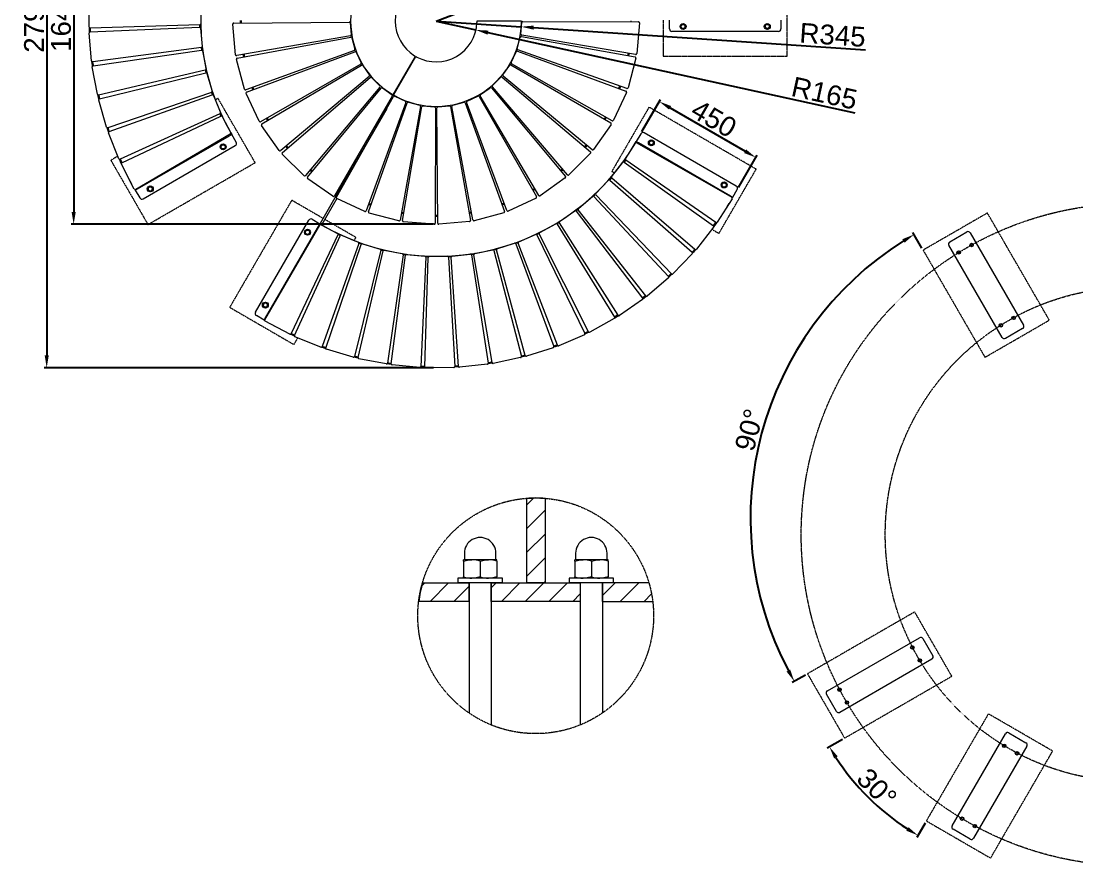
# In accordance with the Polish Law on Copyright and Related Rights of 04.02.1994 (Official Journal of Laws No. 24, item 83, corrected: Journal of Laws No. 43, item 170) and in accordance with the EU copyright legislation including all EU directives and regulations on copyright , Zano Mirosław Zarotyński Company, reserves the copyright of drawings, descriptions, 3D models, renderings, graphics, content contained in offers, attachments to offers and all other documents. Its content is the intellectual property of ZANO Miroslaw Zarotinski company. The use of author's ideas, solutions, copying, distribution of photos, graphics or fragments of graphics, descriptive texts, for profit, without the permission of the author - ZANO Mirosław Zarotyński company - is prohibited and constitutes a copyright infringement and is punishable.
# Model space of a CAD drawing. Header units: millimetres. Extents: x -505 to 8929, y 370 to 7171.
# Drawn here: x -505 to 3760, y 370 to 3784 of the extents above; entities that cross this region are included whole.
import ezdxf

# ---------------------------------------------------------------- set-up
doc = ezdxf.new("R2010")
doc.units = ezdxf.units.MM
doc.linetypes.add('HIDDEN', pattern=[1.905, 1.27, -0.635])
for name, color, linetype, lineweight in [('ZANO_O', 10, 'Continuous', 0), ('ZANO_R', 7, 'Continuous', 0), ('ZANO_R_przerywana', 7, 'HIDDEN', 0), ('ZANO_W', 1, 'Continuous', 0)]:
    doc.layers.add(name, color=color, linetype=linetype, lineweight=lineweight)
doc.styles.get("Standard").update_dxf_attribs({"font": 'ARIALUNI.TTF'})
doc.dimstyles.new('pl i ang', dxfattribs={"dimtxt": 50, "dimasz": 50, "dimexe": 1.25, "dimexo": 0.625, "dimgap": 10, "dimtad": 1, "dimtoh": 1, "dimtxsty": 'Standard', "dimcen": 2.5, "dimclrd": 1, "dimclre": 1, "dimclrt": 1, "dimadec": 0, "dimazin": 0, "dimtfac": 1, "dimtmove": 0, "dimatfit": 3, "dimfxl": 1, "dimarcsym": 1})

# ---------------------------------------------------------------- blocks, each defined once
blk = doc.blocks.new('*D427')
at = {"layer": 'ZANO_W', "color": 1, "lineweight": -2}
for p, q in [((2869.3, 4440.4), (2524.1, 4306.8)), ((1171.2, 3783.2), (2477.5, 4288.8))]:
    blk.add_line(p, q, dxfattribs=at)
at = {"layer": 'ZANO_W', "color": 1}
blk.add_solid([(2521.1, 4314.6), (2527.1, 4299), (2477.5, 4288.8)], dxfattribs=at)
at = {"layer": 'ZANO_W', "color": 1, "insert": (2701.6, 4430.1), "char_height": 80, "attachment_point": 5, "rotation": 21.1572}
blk.add_mtext('R1401', dxfattribs=at)
blk = doc.blocks.new('*D430')
at = {"layer": 'ZANO_W', "color": 1, "lineweight": -2}
for p, q in [((1171.4, 3784), (1515.8, 3760.8)), ((1565.7, 3757.5), (2906.5, 3667.5))]:
    blk.add_line(p, q, dxfattribs=at)
at = {"layer": 'ZANO_W', "color": 1}
blk.add_solid([(1566.3, 3765.8), (1565.2, 3749.2), (1515.8, 3760.8)], dxfattribs=at)
at = {"layer": 'ZANO_W', "color": 1, "insert": (2773.3, 3727.5), "char_height": 80, "attachment_point": 5, "rotation": 356.1618}
blk.add_mtext('R345', dxfattribs=at)
blk = doc.blocks.new('*D431')
at = {"layer": 'ZANO_W', "color": 1, "lineweight": -2}
for p, q in [((1171.2, 3783.2), (1332.3, 3748)), ((1381.1, 3737.3), (2863, 3413.2))]:
    blk.add_line(p, q, dxfattribs=at)
at = {"layer": 'ZANO_W', "color": 1}
blk.add_solid([(1382.9, 3745.4), (1379.3, 3729.1), (1332.3, 3748)], dxfattribs=at)
at = {"layer": 'ZANO_W', "color": 1, "insert": (2740.2, 3492.2), "char_height": 80, "attachment_point": 5, "rotation": 347.6647}
blk.add_mtext('R165', dxfattribs=at)
blk = doc.blocks.new('*D432')
at = {"layer": 'ZANO_W', "color": 1, "lineweight": -2}
for p, q in [((1161.2, 4604.8), (-302.4, 4604.8)), ((-292.4, 4554.8), (-292.4, 3012.7)), ((1161.2, 2962.7), (-302.4, 2962.7))]:
    blk.add_line(p, q, dxfattribs=at)
at = {"layer": 'ZANO_W', "color": 1}
for points in [[(-284.1, 4554.8), (-300.7, 4554.8), (-292.4, 4604.8)], [(-300.7, 3012.7), (-284.1, 3012.7), (-292.4, 2962.7)]]:
    blk.add_solid(points, dxfattribs=at)
at = {"layer": 'ZANO_W', "color": 1, "insert": (-343.3, 3783.7), "char_height": 80, "attachment_point": 5, "rotation": 90}
blk.add_mtext('1642', dxfattribs=at)
blk = doc.blocks.new('*D433')
at = {"layer": 'ZANO_W', "color": 1, "lineweight": -2}
for p, q in [((1161.2, 5177.4), (-411.4, 5177.4)), ((-401.4, 5127.4), (-401.4, 2433.3)), ((1161.2, 2383.3), (-411.4, 2383.3))]:
    blk.add_line(p, q, dxfattribs=at)
at = {"layer": 'ZANO_W', "color": 1}
for points in [[(-393, 5127.4), (-409.7, 5127.4), (-401.4, 5177.4)], [(-409.7, 2433.3), (-393, 2433.3), (-401.4, 2383.3)]]:
    blk.add_solid(points, dxfattribs=at)
at = {"layer": 'ZANO_W', "color": 1, "insert": (-452.2, 3780.3), "char_height": 80, "attachment_point": 5, "rotation": 90}
blk.add_mtext('2794', dxfattribs=at)
blk = doc.blocks.new('*D436')
at = {"layer": 'ZANO_O', "color": 1, "lineweight": -2}
for p, q in [((3133.8, 2866.9), (3097.4, 2929.9)), ((2663.1, 1141.4), (2610, 1110.7))]:
    blk.add_line(p, q, dxfattribs=at)
blk.add_arc((3763.3, 1776.6), 1321.7, 122.1676, 207.8324, dxfattribs=at)
at = {"layer": 'ZANO_O', "color": 1}
for points in [[(3063.9, 2888.3), (3055.3, 2902.6), (3102.4, 2921.3)], [(2587.2, 1155.5), (2601.8, 1163.5), (2618.6, 1115.7)]]:
    blk.add_solid(points, dxfattribs=at)
at = {"layer": 'ZANO_O', "color": 1, "insert": (2437.1, 2131.9), "char_height": 80, "attachment_point": 5, "rotation": 75}
blk.add_mtext('90%%d', dxfattribs=at)
blk = doc.blocks.new('*D437')
at = {"layer": 'ZANO_O', "color": 1, "lineweight": -2}
for p, q in [((2813.1, 881.6), (2751.9, 846.2)), ((3146.9, 543.4), (3112.9, 484.7))]:
    blk.add_line(p, q, dxfattribs=at)
blk.add_arc((3608.9, 1341.1), 979.6, 212.9247, 236.9953, dxfattribs=at)
at = {"layer": 'ZANO_O', "color": 1}
for points in [[(2793.7, 812.9), (2779.5, 804.2), (2760.5, 851.2)], [(3070.9, 512.4), (3079.7, 526.6), (3117.9, 493.4)]]:
    blk.add_solid(points, dxfattribs=at)
at = {"layer": 'ZANO_O', "color": 1, "insert": (2951.9, 685), "char_height": 80, "attachment_point": 5, "rotation": 314.96}
blk.add_mtext('30%%d', dxfattribs=at)
blk = doc.blocks.new('*D439')
at = {"layer": 'ZANO_W', "color": 1, "lineweight": -2}
for p, q in [((2003.3, 3337), (2078.6, 3467)), ((2116.9, 3433.3), (2419.8, 3257.9)), ((2392.7, 3111.5), (2468, 3241.5))]:
    blk.add_line(p, q, dxfattribs=at)
at = {"layer": 'ZANO_W', "color": 1}
for points in [[(2121.1, 3440.5), (2112.7, 3426.1), (2073.6, 3458.4)], [(2415.6, 3250.7), (2423.9, 3265.1), (2463, 3232.8)]]:
    blk.add_solid(points, dxfattribs=at)
at = {"layer": 'ZANO_W', "color": 1, "insert": (2293.8, 3389.6), "char_height": 80, "attachment_point": 5, "rotation": 329.92}
blk.add_mtext('450', dxfattribs=at)

msp = doc.modelspace()

# ---------------------------------------------------------------- linework, layer by layer
at = {"layer": 'ZANO_R', "color": 7}
for p, q in [((-229.6, 3759.9), (-228.2, 3872.8)), ((221.5, 3847.6), (220.6, 3773.3)), ((-228.2, 3739), (-228.7, 3757.2)), ((-225.7, 3739.9), (216.3, 3758.9)), ((216.7, 3769.3), (-225.5, 3755.8)), ((-224.2, 3740), (-224.7, 3755.8)), ((220.5, 3755.2), (226.9, 3681.1)), ((361.4, 3647.8), (350.1, 3771.5)), ((354.1, 3775.9), (820.7, 3779.9)), ((381.4, 3776.1), (381.4, 3786.2)), ((385.4, 3776.1), (385.4, 3786.2)), ((824.8, 3776.3), (829.1, 3728.9)), ((1516.4, 3783), (1336.4, 3783.5)), ((1514, 3730.8), (1518.1, 3778.3)), ((1516.3, 3777.3), (1516, 3777.3)), ((1516.4, 3780), (1516.4, 3783)), ((1522.1, 3781.9), (1988.8, 3780.6)), ((1957.4, 3782.4), (1957.4, 3780.7)), ((1961.4, 3782.3), (1957.4, 3782.4)), ((1961.4, 3782.3), (1961.4, 3780.6)), ((1992.7, 3776.2), (1982.2, 3652.5)), ((2114.3, 3752), (2114.3, 3788)), ((2564.3, 3788), (2564.3, 3752)), ((-219.8, 3623.1), (-229.5, 3735.6)), ((825.8, 3724.6), (366, 3644.2)), ((367.9, 3634), (826.8, 3719.1)), ((831.3, 3716.2), (843.8, 3670.3)), ((1499.6, 3672.1), (1511.8, 3718.2)), ((1516.4, 3721.1), (1975.8, 3638.7)), ((1977.5, 3648.9), (1517.3, 3726.5)), ((2554.3, 3742), (2124.3, 3742)), ((223.4, 3676.8), (-215.3, 3619.5)), ((-213.8, 3603.6), (224.1, 3666.3)), ((228.6, 3663.1), (242.3, 3590)), ((397.3, 3509.2), (364.7, 3629.1)), ((841.3, 3665.4), (402.5, 3506.5)), ((406.1, 3496.8), (843.3, 3660.2)), ((848.3, 3658.2), (868.6, 3615.1)), ((998.5, 3485.4), (1088.7, 3641.2)), ((999, 3485.1), (1089.2, 3640.5)), ((1475.2, 3616.8), (1495.2, 3660.1)), ((1500.2, 3662.1), (1938.3, 3501.2)), ((1941.8, 3510.9), (1502.1, 3667.3)), ((1978.9, 3633.7), (1947, 3513.7)), ((-196.3, 3487.9), (-217.2, 3598.9)), ((239.3, 3585.4), (-191.5, 3484.8)), ((866.9, 3609.9), (462.4, 3377.2)), ((467.6, 3368.3), (869.7, 3605.1)), ((875, 3604), (902.5, 3565.1)), ((1441.6, 3566.6), (1468.8, 3605.7)), ((1474.1, 3606.9), (1877.6, 3372.3)), ((1882.7, 3381.3), (1476.8, 3611.7)), ((-188.4, 3469), (241.1, 3574.9)), ((245.9, 3572.2), (266.8, 3500.9)), ((901.8, 3559.7), (543.8, 3260.3)), ((550.5, 3252.4), (905.4, 3555.5)), ((910.8, 3555.3), (944.6, 3521.7)), ((1399.7, 3523), (1433.3, 3556.8)), ((1438.7, 3557), (1795.4, 3256)), ((1802, 3263.9), (1442.3, 3561.3)), ((944.8, 3516.3), (644.3, 3159.3)), ((652.2, 3152.6), (949.1, 3512.7)), ((954.4, 3513.5), (993.6, 3486.3)), ((1350.9, 3487.3), (1389.9, 3514.7)), ((1395.3, 3514), (1694.2, 3155.6)), ((1702.1, 3162.3), (1399.5, 3517.6)), ((1912.3, 3521.5), (1908.9, 3512)), ((1916, 3520.1), (1912.6, 3510.6)), ((-159.5, 3355.7), (-191.3, 3464)), ((264.3, 3495.9), (-154.4, 3353)), ((-149.7, 3337.6), (267.2, 3485.7)), ((268.2, 3485.9), (264.7, 3496.1)), ((272.2, 3483.4), (300.1, 3414.5)), ((456.8, 3379), (403.9, 3491.3)), ((994.7, 3481), (760.8, 3077.2)), ((768.7, 3072.6), (999.1, 3478.5)), ((1049.6, 3455.1), (888.6, 3017)), ((993.6, 3488.3), (993.9, 3488.1)), ((995.9, 3486.9), (998.5, 3485.4)), ((998.9, 3485.2), (1000.9, 3488.6)), ((1001.6, 3483.6), (999, 3485.1)), ((1001.6, 3481.9), (1005.7, 3479.5)), ((1004.3, 3480.2), (1047.5, 3460.1)), ((1059.6, 3455.8), (1105.6, 3443.5)), ((1238.7, 3443.8), (1284.6, 3456.2)), ((1457.5, 3018.3), (1294.6, 3455.6)), ((1296.7, 3460.7), (1339.8, 3480.9)), ((1345, 3479.3), (1577.1, 3074.4)), ((1586.1, 3079.6), (1349.8, 3482)), ((1940.6, 3495.8), (1888.3, 3383.1)), ((972.2, 3431.1), (786.1, 3109.8)), ((898.4, 3013.5), (1054.8, 3453.2)), ((1108.5, 3439), (1026.1, 2979.6)), ((1036.3, 2977.8), (1114, 3438)), ((1118.3, 3441.3), (1165.7, 3437.3)), ((1169.4, 3433.3), (1168, 2966.6)), ((1178.3, 2966.6), (1174.9, 3433.3)), ((1178.6, 3437.3), (1226, 3441.6)), ((1230.3, 3438.3), (1310, 2978.4)), ((1320.2, 2980.2), (1235.8, 3439.2)), ((1289.4, 3453.7), (1447.8, 3014.7)), ((298.1, 3409.3), (-104.3, 3225.5)), ((-98.1, 3210.6), (302, 3399.4)), ((303, 3399.7), (298.5, 3409.6)), ((307.3, 3397.6), (341.9, 3331.8)), ((491.2, 3382.2), (486.1, 3390.9)), ((494.6, 3384.2), (489.6, 3392.9)), ((1855.4, 3396.8), (1850.4, 3388.1)), ((1858.9, 3394.8), (1853.9, 3386.1)), ((-109.7, 3227.7), (-152.1, 3332.3)), ((340.4, 3326.5), (-41.8, 3103.6)), ((342.1, 3332.6), (341.6, 3332.3)), ((342.1, 3332.6), (346.1, 3325.7)), ((342.1, 3332.6), (342.1, 3332.6)), ((538, 3261), (466.4, 3362.5)), ((1878.8, 3366.6), (1807.8, 3264.7)), ((1998.3, 3328.4), (1980.3, 3297.2)), ((2384.1, 3116.5), (2012, 3332)), ((-35, 3105.7), (337.4, 3320.7)), ((364.1, 3294.5), (346.1, 3325.7)), ((1937.3, 3227.7), (1977, 3290.5)), ((1976.3, 3290.3), (1980.3, 3297.2)), ((1976.3, 3290.3), (1976.7, 3290)), ((1976.3, 3290.3), (1976.3, 3290.3)), ((1982.4, 3291.9), (2366.2, 3071.8)), ((2361, 3076.7), (1988.9, 3292.2)), ((-12, 3065.8), (360.4, 3280.8)), ((638.4, 3159), (550.3, 3246.5)), ((571.3, 3270.2), (564.8, 3277.8)), ((574.3, 3272.8), (567.9, 3280.4)), ((1795.6, 3250.1), (1708, 3162.1)), ((-96.8, 3211.3), (-103.5, 3225.9)), ((-47.4, 3105.2), (-99.9, 3205.2)), ((1880.4, 3154.5), (1926.2, 3213.1)), ((1937.6, 3223), (1931.3, 3214.1)), ((1931.7, 3213.9), (2291.7, 2956.8)), ((2301.5, 2969.6), (1938.3, 3222.3)), ((-65.7, 3138.8), (-58.4, 3126.2)), ((755, 3075.9), (653, 3146.8)), ((1693.4, 3149.8), (1591.8, 3078.3)), ((1816.6, 3087.4), (1867.9, 3141.2)), ((1880.2, 3149.8), (1873.1, 3141.7)), ((1873.5, 3141.4), (2206.2, 2849.8)), ((2217.2, 2861.5), (1880.9, 3149)), ((-43.7, 3100.7), (-45.2, 3103.3)), ((-43.7, 3100.7), (-25.7, 3069.5)), ((779.3, 3098.1), (703, 2966.3)), ((776, 3100), (774.5, 3100.9)), ((777.9, 3103.6), (775.9, 3100.1)), ((782.3, 3096.4), (775.9, 3100.1)), ((776, 3100), (778, 3103.5)), ((778, 3103.5), (776.5, 3104.4)), ((784.2, 3099.9), (777.9, 3103.6)), ((783.6, 3105.4), (781.3, 3101.6)), ((786.4, 3103.8), (783.6, 3105.4)), ((1570.2, 3106.6), (1561.5, 3101.6)), ((1572.2, 3103.2), (1563.5, 3098.1)), ((1746.4, 3027.1), (1802.9, 3075.5)), ((1808.4, 3075.1), (2110.5, 2752)), ((2122.6, 2762.4), (1816.6, 3081.9)), ((2369.7, 3071.7), (2368.1, 3069)), ((2369.7, 3071.7), (2387.7, 3102.8)), ((770.6, 3067), (709.9, 2962.3)), ((883.2, 3014.8), (770.5, 3067)), ((907.6, 3039.3), (898.1, 3042.7)), ((908.9, 3043.1), (899.5, 3046.5)), ((1446.5, 3047.7), (1437.1, 3044.2)), ((1447.9, 3043.9), (1438.5, 3040.5)), ((1575.4, 3068.8), (1462.9, 3016.1)), ((2367.6, 3066.2), (2307.2, 2970.7)), ((2347.6, 3033.6), (2354.9, 3046.2)), ((1021.1, 2976.4), (901.1, 3008.3)), ((1040.9, 3004.8), (1030.9, 3006.5)), ((1041.5, 3008.8), (1031.7, 3010.5)), ((1445, 3009.5), (1325.2, 2977.1)), ((1670.6, 2974.1), (1731.6, 3016.6)), ((1737.1, 3015.8), (2005.6, 2664.1)), ((2018.7, 2673.3), (1745.8, 3021.6)), ((441.9, 2607.3), (657.4, 2979.4)), ((479.1, 2577.3), (702.5, 2959.1)), ((701.1, 2963.1), (481.7, 2584.3)), ((671.1, 2983.1), (702.3, 2965)), ((707.8, 2960.7), (773.5, 2926)), ((709.2, 2961), (719, 2955.3)), ((1163.7, 2962.6), (1039.9, 2973.2)), ((1306.4, 2973.7), (1182.7, 2962.7)), ((1590, 2929), (1654.9, 2965.2)), ((1660.3, 2963.8), (1892.6, 2587.3)), ((1906.4, 2595), (1669.5, 2968.7)), ((2292.5, 2951.1), (2223, 2862.1)), ((2300.3, 2970.4), (2291, 2957.3)), ((775.3, 2920.7), (586, 2520.8)), ((599.4, 2513.9), (783.8, 2916.1)), ((784.4, 2916.9), (775.5, 2921.2)), ((789, 2918.1), (857.8, 2890.1)), ((1505.4, 2892.1), (1573.6, 2921.7)), ((1578.7, 2919.8), (1772.5, 2522)), ((1787, 2528.3), (1588.4, 2923.7)), ((3246.6, 2891.6), (3315.8, 2931.6)), ((3329.5, 2928), (3544.5, 2555.6)), ((860.1, 2885), (711.5, 2468.3)), ((725.6, 2462.7), (869.1, 2881.2)), ((948.1, 2857.9), (841.5, 2428.5)), ((869.6, 2882.2), (860.2, 2885.5)), ((874, 2883.7), (945.3, 2862.7)), ((957.8, 2855.9), (948.1, 2858.4)), ((962.1, 2857.9), (1035.1, 2844.1)), ((1327.4, 2844.5), (1400.1, 2860)), ((1531.4, 2432.2), (1414.9, 2859)), ((1417.5, 2863.8), (1488.3, 2886.5)), ((1493.3, 2884.1), (1646.6, 2469.1)), ((1661.6, 2473.9), (1503.2, 2887)), ((3457.9, 2505.6), (3242.9, 2878)), ((856.2, 2424.2), (957.4, 2854.9)), ((1038.3, 2839.6), (975, 2401.7)), ((990, 2398.9), (1048, 2837.5)), ((1048.3, 2838.6), (1038.4, 2840)), ((1052.3, 2841), (1126.4, 2834.4)), ((1130, 2830.3), (1110.5, 2388.3)), ((1125.8, 2386.9), (1140, 2829.1)), ((1140.2, 2830.2), (1130, 2830.7)), ((1143.9, 2833), (1218.3, 2833.9)), ((1222.3, 2830.1), (1246.8, 2388.4)), ((1262.2, 2388.5), (1232.4, 2829.9)), ((1235.9, 2834.2), (1309.8, 2842.4)), ((1314.2, 2839.1), (1382.4, 2401.9)), ((1397.9, 2403.6), (1324.3, 2839.9)), ((1404.8, 2857.1), (1516.1, 2428.9)), ((2206.5, 2844), (2128.4, 2762.4)), ((2110.2, 2746.2), (2024.4, 2672.7)), ((2004.7, 2658.4), (1912.1, 2593.9)), ((476.7, 2575.6), (445.6, 2593.7)), ((478.6, 2574.5), (476.7, 2575.6)), ((580.5, 2519), (480.7, 2571.7)), ((1891.1, 2581.7), (1792.5, 2526.6)), ((1905.6, 2596.3), (1892.1, 2588)), ((1908.5, 2593.4), (1892.9, 2583.8)), ((514.8, 2553.6), (512.3, 2555)), ((514.8, 2553.6), (516.5, 2552.8)), ((599.2, 2511.2), (583.4, 2518.7)), ((600, 2515.2), (586.4, 2521.6)), ((1770.5, 2516.6), (1666.9, 2471.6)), ((3540.8, 2541.9), (3471.6, 2501.9)), ((706.2, 2466), (601.6, 2508.5)), ((836.5, 2425.6), (728.2, 2457.6)), ((1644.1, 2463.9), (1536.5, 2429.4)), ((970.3, 2398.4), (859.3, 2419.4)), ((1106.2, 2384.5), (993.7, 2394.4)), ((1262.1, 2390.1), (1246.7, 2389.2)), ((1378.9, 2397.3), (1266.7, 2384.8)), ((1513.1, 2424), (1402.7, 2400.4)), ((1242.8, 2384.1), (1129.9, 2382.8)), ((1263.3, 2386.1), (1245.4, 2385.1)), ((2752.1, 1077.3), (3124.4, 1292.3)), ((3138.1, 1288.6), (3178.1, 1219.3)), ((3174.4, 1205.7), (2802.1, 990.7)), ((2788.4, 994.3), (2748.4, 1063.6)), ((3256, 532.2), (3471.5, 904.3)), ((3485.2, 907.9), (3554.4, 867.8)), ((3558, 854.2), (3342.5, 482.1)), ((3328.8, 478.4), (3259.6, 518.5))]:
    msp.add_line(p, q, dxfattribs=at)
at = {"layer": 'ZANO_R'}
for p, q in [((1536.7, 1828.3), (1565.1, 1856.7)), ((1536.7, 1855.4), (1536.7, 1513.8)), ((1611.6, 1855.4), (1611.6, 1513.8)), ((1536.7, 1732.3), (1611.6, 1807.1)), ((1536.7, 1636.2), (1611.6, 1711.1)), ((1285.9, 1633.6), (1285.9, 1609.3)), ((1413.2, 1609.3), (1413.2, 1633.6)), ((1735.1, 1633.6), (1735.1, 1609.3)), ((1862.4, 1609.3), (1862.4, 1633.6)), ((1282.2, 1601.4), (1282.2, 1607.4)), ((1315.8, 1607.4), (1282.2, 1607.4)), ((1282.2, 1601.4), (1298.7, 1605.7)), ((1282.2, 1601.4), (1282.2, 1538.5)), ((1298.7, 1605.7), (1315.8, 1607.4)), ((1383.2, 1607.4), (1315.8, 1607.4)), ((1349.5, 1601.4), (1366, 1605.7)), ((1349.5, 1601.4), (1349.5, 1538.5)), ((1366, 1605.7), (1383.2, 1607.4)), ((1416.9, 1607.4), (1383.2, 1607.4)), ((1416.9, 1601.4), (1416.9, 1607.4)), ((1416.9, 1601.4), (1416.9, 1538.5)), ((1536.7, 1540.2), (1611.6, 1615)), ((1731.4, 1601.4), (1731.4, 1607.4)), ((1765, 1607.4), (1731.4, 1607.4)), ((1731.4, 1601.4), (1747.9, 1605.7)), ((1731.4, 1601.4), (1731.4, 1538.5)), ((1747.9, 1605.7), (1765, 1607.4)), ((1832.4, 1607.4), (1765, 1607.4)), ((1798.7, 1601.4), (1815.2, 1605.7)), ((1798.7, 1601.4), (1798.7, 1538.5)), ((1815.2, 1605.7), (1832.4, 1607.4)), ((1866.1, 1607.4), (1832.4, 1607.4)), ((1866.1, 1601.4), (1866.1, 1607.4)), ((1866.1, 1601.4), (1866.1, 1538.5)), ((1282.2, 1532.5), (1282.2, 1538.5)), ((1349.5, 1538.5), (1333, 1534.2)), ((1416.9, 1538.5), (1400.4, 1534.2)), ((1416.9, 1532.5), (1416.9, 1538.5)), ((1731.4, 1532.5), (1731.4, 1538.5)), ((1798.7, 1538.5), (1782.2, 1534.2)), ((1866.1, 1538.5), (1849.6, 1534.2)), ((1866.1, 1532.5), (1866.1, 1538.5)), ((1113.6, 1501.3), (1126.3, 1514)), ((1117.1, 1514), (1304.6, 1513.8)), ((1147.3, 1438.9), (1222.3, 1513.9)), ((1243.4, 1438.9), (1304.6, 1500.2)), ((1259.7, 1532.5), (1259.7, 1513.8)), ((1439.4, 1532.5), (1259.7, 1532.5)), ((1439.4, 1513.8), (1259.7, 1513.8)), ((1304.6, 1438.9), (1304.6, 1513.8)), ((1304.6, 1513.8), (1304.6, 1002.1)), ((1333, 1534.2), (1315.8, 1532.5)), ((1400.4, 1534.2), (1383.2, 1532.5)), ((1394.5, 1438.9), (1394.5, 1513.8)), ((1394.5, 1513.8), (1753.8, 1513.8)), ((1394.5, 1513.8), (1394.5, 940)), ((1394.5, 1494), (1414.3, 1513.8)), ((1435.5, 1438.9), (1510.3, 1513.8)), ((1439.4, 1513.8), (1439.4, 1532.5)), ((1531.5, 1438.9), (1606.4, 1513.8)), ((1611.6, 1513.8), (1536.7, 1513.8)), ((1606.4, 1513.8), (1611.6, 1519)), ((1627.6, 1438.9), (1702.4, 1513.8)), ((1708.9, 1532.5), (1708.9, 1513.8)), ((1888.6, 1532.5), (1708.9, 1532.5)), ((1888.6, 1513.8), (1708.9, 1513.8)), ((1753.8, 1513.8), (1753.8, 1438.9)), ((1753.8, 1513.8), (1753.8, 940)), ((1782.2, 1534.2), (1765, 1532.5)), ((1849.6, 1534.2), (1832.4, 1532.5)), ((2031.1, 1514), (1843.7, 1513.8)), ((1894.6, 1513.9), (1843.7, 1462.9)), ((1843.7, 1438.9), (1843.7, 1513.8)), ((1843.7, 1513.8), (1843.7, 990.3)), ((1888.6, 1513.8), (1888.6, 1532.5)), ((1990.7, 1513.9), (1915.7, 1438.9)), ((1723.6, 1438.9), (1753.8, 1469.2)), ((2041.9, 1469.1), (2011.7, 1438.9)), ((1304.6, 1438.9), (1101.7, 1438.9)), ((1753.8, 1438.9), (1394.5, 1438.9)), ((1843.7, 1438.9), (2046.6, 1438.9)), ((1304.6, 1039.4), (1304.6, 990.3))]:
    msp.add_line(p, q, dxfattribs=at)
at = {"layer": 'ZANO_R', "color": 7, "flags": 128}
for points in [[(217.4, 3758.8), (217.2, 3765.8), (217.1, 3769.4)], [(2164.6, 3769.6), (2164.3, 3769.5), (2162.2, 3768.2), (2160.1, 3766.9)], [(2160.3, 3761.7), (2160.2, 3765.7), (2160.1, 3766.9)], [(2160.4, 3756.5), (2160.3, 3760.4), (2160.3, 3761.7)], [(2160.4, 3756.5), (2162.7, 3755.3), (2165, 3754.1)], [(2169, 3772.4), (2166.8, 3771), (2164.6, 3769.6)], [(2165, 3754.1), (2165.3, 3753.9), (2167.5, 3752.7), (2169.6, 3751.6)], [(2173.6, 3769.9), (2173.2, 3770.1), (2171.1, 3771.2), (2169, 3772.4)], [(2169.6, 3751.6), (2171.7, 3752.9), (2174, 3754.3)], [(2178.1, 3767.4), (2175.9, 3768.6), (2173.6, 3769.9)], [(2174, 3754.3), (2174.3, 3754.5), (2176.4, 3755.8), (2178.4, 3757)], [(2178.3, 3762.2), (2178.2, 3766.2), (2178.1, 3767.4)], [(2178.4, 3757), (2178.3, 3760.9), (2178.3, 3762.2)], [(2504.6, 3769.6), (2504.3, 3769.5), (2502.2, 3768.2), (2500.1, 3766.9)], [(2500.3, 3761.7), (2500.2, 3765.7), (2500.1, 3766.9)], [(2500.4, 3756.5), (2500.3, 3760.4), (2500.3, 3761.7)], [(2500.4, 3756.5), (2502.7, 3755.3), (2505, 3754.1)], [(2509, 3772.4), (2506.8, 3771), (2504.6, 3769.6)], [(2505, 3754.1), (2505.3, 3753.9), (2507.5, 3752.7), (2509.6, 3751.6)], [(2513.6, 3769.9), (2513.2, 3770.1), (2511.1, 3771.2), (2509, 3772.4)], [(2509.6, 3751.6), (2511.7, 3752.9), (2514, 3754.3)], [(2518.1, 3767.4), (2515.9, 3768.6), (2513.6, 3769.9)], [(2514, 3754.3), (2514.3, 3754.5), (2516.4, 3755.8), (2518.4, 3757)], [(2518.3, 3762.2), (2518.2, 3766.2), (2518.1, 3767.4)], [(2518.4, 3757), (2518.3, 3760.9), (2518.3, 3762.2)], [(225.2, 3666.3), (224.1, 3674.8), (223.8, 3676.9)], [(394.8, 3639), (394.1, 3642.7), (393, 3649)], [(398.7, 3639.8), (398.1, 3643.5), (397, 3649.6)], [(1946.6, 3654.1), (1945.9, 3650.1), (1944.9, 3644.2)], [(1950.5, 3653.4), (1949.8, 3649.4), (1948.8, 3643.5)], [(-216.2, 3602.4), (-216.6, 3605.7), (-218.6, 3620.6)], [(-212.4, 3603.8), (-212.7, 3606.2), (-214.4, 3619.6)], [(242.2, 3575.1), (239.9, 3585), (239.8, 3585.5)], [(431.8, 3506.4), (429, 3513.9), (428.3, 3515.8)], [(435.5, 3507.8), (432.7, 3515.3), (432, 3517.2)], [(-190.7, 3467.6), (-192.6, 3475.6), (-194.9, 3485.5)], [(-187, 3469.4), (-188.7, 3476.5), (-190.7, 3484.9)], [(995.4, 3487.2), (995.5, 3487.2), (995.7, 3487.1)], [(1000.5, 3479.9), (1000.5, 3479.9), (1000.9, 3480.6), (1001.2, 3481.1), (1001.4, 3481.5), (1001.6, 3481.8), (1001.6, 3481.9)], [(-151.8, 3335.9), (-156.2, 3348.5), (-157.8, 3353.4)], [(-148.4, 3338.1), (-152.4, 3349.8), (-153.6, 3353.3)], [(341.6, 3332.3), (341.9, 3332.5), (342.1, 3332.6)], [(311.1, 3286), (309, 3284.7), (306.7, 3283.3)], [(315.7, 3283.6), (315.4, 3283.7), (313.3, 3284.9), (311.1, 3286)], [(346.1, 3325.7), (345.9, 3325.6), (345.4, 3325.3), (344.6, 3324.8), (343.5, 3324.2), (342.2, 3323.4), (340.7, 3322.6), (339.1, 3321.6), (337.4, 3320.7)], [(1777.8, 3283.9), (1772.7, 3277.8), (1771.4, 3276.2)], [(1976.7, 3290), (1976.4, 3290.2), (1976.3, 3290.3)], [(1980.3, 3297.2), (1980.4, 3297.1), (1980.9, 3296.8), (1981.7, 3296.4), (1982.8, 3295.7), (1984.1, 3295), (1985.6, 3294.1), (1987.2, 3293.2), (1988.9, 3292.2)], [(2036.2, 3299.8), (2035.9, 3299.6), (2033.8, 3298.3), (2031.8, 3297.1)], [(2031.9, 3291.9), (2031.8, 3295.9), (2031.8, 3297.1)], [(2032, 3286.7), (2031.9, 3290.6), (2031.9, 3291.9)], [(2032, 3286.7), (2034.3, 3285.5), (2036.6, 3284.2)], [(2040.6, 3302.5), (2038.5, 3301.2), (2036.2, 3299.8)], [(2036.6, 3284.2), (2036.9, 3284), (2039.1, 3282.9), (2041.2, 3281.8)], [(2045.2, 3300.1), (2044.9, 3300.2), (2042.7, 3301.4), (2040.6, 3302.5)], [(2041.2, 3281.8), (2043.4, 3283.1), (2045.6, 3284.5)], [(2049.8, 3297.6), (2047.5, 3298.8), (2045.2, 3300.1)], [(2045.6, 3284.5), (2045.9, 3284.7), (2048, 3285.9), (2050, 3287.2)], [(2049.9, 3292.4), (2049.8, 3296.4), (2049.8, 3297.6)], [(2050, 3287.2), (2049.9, 3291), (2049.9, 3292.4)], [(306.7, 3283.3), (306.4, 3283.1), (304.3, 3281.9), (302.3, 3280.6)], [(302.4, 3275.4), (302.3, 3279.4), (302.3, 3280.6)], [(302.6, 3270.2), (302.5, 3274.1), (302.4, 3275.4)], [(302.6, 3270.2), (304.8, 3269), (307.1, 3267.7)], [(307.1, 3267.7), (307.5, 3267.6), (309.6, 3266.4), (311.7, 3265.3)], [(311.7, 3265.3), (313.9, 3266.6), (316.1, 3268)], [(320.3, 3281.1), (318, 3282.3), (315.7, 3283.6)], [(316.1, 3268), (316.4, 3268.2), (318.5, 3269.4), (320.6, 3270.7)], [(320.4, 3275.9), (320.3, 3279.9), (320.3, 3281.1)], [(320.6, 3270.7), (320.5, 3274.6), (320.4, 3275.9)], [(1780.9, 3281.3), (1775.8, 3275.2), (1774.4, 3273.6)], [(-100, 3208.7), (-107.7, 3225.4), (-107.8, 3225.6)], [(669.6, 3173.8), (666.5, 3176.4), (661.9, 3180.2)], [(672.2, 3176.8), (669, 3179.4), (664.5, 3183.3)], [(1681.8, 3186.2), (1678.9, 3183.8), (1674.1, 3179.7)], [(1684.4, 3183.1), (1681.5, 3180.7), (1676.7, 3176.7)], [(-66.9, 3142.3), (-66.5, 3140.5), (-65.7, 3138.8)], [(12.3, 3113.3), (11.9, 3113.1), (9.9, 3111.9), (7.8, 3110.6)], [(16.7, 3116), (14.5, 3114.7), (12.3, 3113.3)], [(21.3, 3113.6), (20.9, 3113.7), (18.8, 3114.9), (16.7, 3116)], [(25.8, 3111.1), (23.6, 3112.3), (21.3, 3113.6)], [(2330.4, 3129.4), (2330.1, 3129.2), (2328, 3127.9), (2326, 3126.7)], [(2326.1, 3121.5), (2326, 3125.5), (2326, 3126.7)], [(2326.3, 3116.3), (2326.2, 3120.1), (2326.1, 3121.5)], [(2326.3, 3116.3), (2328.5, 3115.1), (2330.8, 3113.8)], [(2334.8, 3132.1), (2332.7, 3130.8), (2330.4, 3129.4)], [(2330.8, 3113.8), (2331.2, 3113.6), (2333.3, 3112.5), (2335.4, 3111.3)], [(2339.4, 3129.6), (2339.1, 3129.8), (2336.9, 3131), (2334.8, 3132.1)], [(2335.4, 3111.3), (2337.6, 3112.7), (2339.8, 3114.1)], [(2344, 3127.2), (2341.7, 3128.4), (2339.4, 3129.6)], [(2339.8, 3114.1), (2340.1, 3114.3), (2342.2, 3115.5), (2344.3, 3116.8)], [(2344.1, 3122), (2344, 3125.9), (2344, 3127.2)], [(2344.3, 3116.8), (2344.1, 3120.6), (2344.1, 3122)], [(-35, 3105.7), (-36.7, 3104.7), (-38.3, 3103.7), (-39.8, 3102.9), (-41.1, 3102.1), (-42.2, 3101.5), (-43, 3101), (-43.5, 3100.8), (-43.7, 3100.7)], [(8, 3105.4), (7.9, 3109.4), (7.8, 3110.6)], [(8.1, 3100.2), (8, 3104.1), (8, 3105.4)], [(8.1, 3100.2), (10.4, 3099), (12.7, 3097.7)], [(12.7, 3097.7), (13, 3097.6), (15.1, 3096.4), (17.3, 3095.3)], [(17.3, 3095.3), (19.4, 3096.6), (21.7, 3098)], [(21.7, 3098), (22, 3098.2), (24.1, 3099.4), (26.1, 3100.7)], [(26, 3105.9), (25.9, 3109.9), (25.8, 3111.1)], [(26.1, 3100.7), (26, 3104.6), (26, 3105.9)], [(783.6, 3105.4), (783.6, 3105.5), (783.8, 3105.8), (784, 3106.2), (784.3, 3106.7), (784.7, 3107.4), (785.1, 3108.1), (785.6, 3108.9), (786.1, 3109.8)], [(1815.9, 3082.8), (1808.5, 3075.8), (1808.1, 3075.5)], [(2361, 3076.7), (2362.7, 3075.7), (2364.3, 3074.8), (2365.8, 3073.9), (2367.1, 3073.1), (2368.2, 3072.5), (2369, 3072), (2369.5, 3071.8), (2369.7, 3071.7)], [(2345.1, 3030.7), (2346.5, 3032), (2347.6, 3033.6)], [(1178.1, 2998), (1174.7, 2998), (1168.1, 2998)], [(1178.1, 2994), (1174.7, 2994), (1168.1, 2994)], [(1314.5, 3011.1), (1307, 3009.7), (1304.6, 3009.3)], [(1315.2, 3007.2), (1307.7, 3005.8), (1305.3, 3005.4)], [(1745.3, 3022.5), (1738.5, 3017.3), (1736.8, 3016.1)], [(701.1, 2963.1), (701.4, 2963.5), (701.7, 2964), (701.9, 2964.4), (702.2, 2964.9), (702.4, 2965.3), (702.6, 2965.6), (702.8, 2966), (703, 2966.3)], [(709.9, 2962.3), (709.7, 2962), (709.5, 2961.6), (709.3, 2961.2), (709.1, 2960.8), (708.8, 2960.4), (708.7, 2960.2)], [(1669.1, 2969.7), (1663.1, 2966), (1660, 2964.1)], [(2304.1, 2968.9), (2293.5, 2953.9), (2293.4, 2953.8)], [(647.5, 2938.1), (647.2, 2937.9), (645.1, 2936.7), (643.1, 2935.4)], [(643.2, 2930.2), (643.1, 2934.2), (643.1, 2935.4)], [(643.3, 2925), (643.2, 2928.9), (643.2, 2930.2)], [(643.3, 2925), (645.6, 2923.8), (647.9, 2922.5)], [(651.9, 2940.9), (649.7, 2939.5), (647.5, 2938.1)], [(647.9, 2922.5), (648.2, 2922.4), (650.4, 2921.2), (652.5, 2920.1)], [(656.5, 2938.4), (656.2, 2938.6), (654, 2939.7), (651.9, 2940.9)], [(652.5, 2920.1), (654.6, 2921.4), (656.9, 2922.8)], [(661, 2935.9), (658.8, 2937.1), (656.5, 2938.4)], [(656.9, 2922.8), (657.2, 2923), (659.3, 2924.3), (661.3, 2925.5)], [(661.2, 2930.7), (661.1, 2934.7), (661, 2935.9)], [(661.3, 2925.5), (661.2, 2929.4), (661.2, 2930.7)], [(1588, 2924.7), (1583, 2922.3), (1578.5, 2920.1)], [(1414.8, 2860.1), (1411.9, 2859.4), (1404.7, 2857.5)], [(1503, 2888.1), (1499, 2886.6), (1493.1, 2884.5)], [(2216.1, 2862.5), (2208, 2853.2), (2205.5, 2850.4)], [(2219.7, 2860.6), (2211, 2850.5), (2207.6, 2846.6)], [(1232.5, 2831.1), (1231.9, 2831), (1222.3, 2830.5)], [(1324.3, 2841), (1322.6, 2840.8), (1314.1, 2839.5)], [(2121.6, 2763.5), (2116.2, 2758.5), (2109.9, 2752.6)], [(2125, 2761.2), (2119, 2755.6), (2111.5, 2748.6)], [(481.5, 2646.6), (479.3, 2645.3), (477.1, 2643.9)], [(486.1, 2644.2), (485.7, 2644.3), (483.6, 2645.5), (481.5, 2646.6)], [(490.6, 2641.7), (488.4, 2642.9), (486.1, 2644.2)], [(2017.7, 2674.5), (2015.8, 2673), (2005.1, 2664.8)], [(2020.9, 2671.9), (2018.3, 2669.8), (2006.3, 2660.7)], [(477.1, 2643.9), (476.8, 2643.7), (474.7, 2642.5), (472.6, 2641.2)], [(472.8, 2636), (472.7, 2640), (472.6, 2641.2)], [(472.9, 2630.8), (472.8, 2634.7), (472.8, 2636)], [(472.9, 2630.8), (475.2, 2629.6), (477.5, 2628.3)], [(477.5, 2628.3), (477.8, 2628.2), (479.9, 2627), (482.1, 2625.9)], [(482.1, 2625.9), (484.2, 2627.2), (486.5, 2628.6)], [(486.5, 2628.6), (486.8, 2628.8), (488.9, 2630), (490.9, 2631.3)], [(490.8, 2636.5), (490.7, 2640.5), (490.6, 2641.7)], [(490.9, 2631.3), (490.8, 2635.2), (490.8, 2636.5)], [(476.7, 2575.6), (476.8, 2575.8), (477.1, 2576.3), (477.6, 2577.1), (478.2, 2578.2), (478.9, 2579.5), (479.8, 2581), (480.7, 2582.6), (481.7, 2584.3)], [(1786.3, 2529.7), (1773, 2523.2), (1772.1, 2522.8)], [(1788.8, 2526.5), (1774.7, 2519.6), (1772.5, 2518.5)], [(1661, 2475.3), (1651.6, 2471.8), (1646.3, 2469.9)], [(725.6, 2460), (723.5, 2460.8), (709, 2465.9)], [(726, 2464.1), (724.8, 2464.5), (711.8, 2469.2)], [(1531, 2433.7), (1525.8, 2432.3), (1515.9, 2429.7)], [(1663.2, 2471.9), (1653, 2468), (1646.2, 2465.6)], [(856.5, 2421.6), (850.2, 2423.1), (839.3, 2425.8)], [(856.5, 2425.7), (851.2, 2427), (841.8, 2429.4)], [(990.6, 2396.3), (980, 2397.8), (973.1, 2398.8)], [(990.2, 2400.4), (980.6, 2401.8), (975.1, 2402.6)], [(1125.9, 2388.5), (1111.9, 2389.1), (1110.6, 2389.1)], [(1399.1, 2401.4), (1397.4, 2401.1), (1381.4, 2398.6)], [(1397.6, 2405.2), (1396.7, 2405), (1382.3, 2402.8)], [(1532.9, 2430), (1526.8, 2428.4), (1515.4, 2425.5)], [(1126.6, 2384.4), (1111.7, 2385.1), (1108.9, 2385.2)]]:
    msp.add_lwpolyline(points, dxfattribs=at)
at = {"layer": 'ZANO_R', "color": 7}
for centre, radius in [((2169.3, 3762), 12), ((2169.3, 3762), 8.5), ((2509.3, 3762), 12), ((2509.3, 3762), 8.5), ((311.4, 3275.6), 12), ((311.4, 3275.6), 8.5), ((2040.9, 3292.1), 12), ((2040.9, 3292.1), 8.5), ((17, 3105.6), 12), ((17, 3105.6), 8.5), ((2335.1, 3121.7), 12), ((2335.1, 3121.7), 8.5), ((652.2, 2930.5), 12), ((652.2, 2930.5), 8.5), ((3334.7, 2879), 7), ((3334.7, 2879), 6), ((3282.7, 2849), 7), ((3282.7, 2849), 6), ((481.8, 2636.3), 12), ((481.8, 2636.3), 8.5), ((3452.7, 2554.5), 7), ((3452.7, 2554.5), 6), ((3504.7, 2584.5), 7), ((3504.7, 2584.5), 6), ((3095.5, 1252.5), 7), ((3095.5, 1252.5), 6), ((3125.5, 1200.5), 7), ((3125.5, 1200.5), 6), ((2801, 1082.5), 7), ((2801, 1082.5), 6), ((2831, 1030.5), 7), ((2831, 1030.5), 6), ((3466.2, 855.3), 7), ((3466.2, 855.3), 6), ((3518.2, 825.3), 7), ((3518.2, 825.3), 6), ((3295.8, 561.1), 7), ((3295.8, 561.1), 6), ((3347.8, 531), 7), ((3347.8, 531), 6)]:
    msp.add_circle(centre, radius, dxfattribs=at)
for centre, radius, start, end in [((1146.6, 3790.5), 925.7, 119.6472, 209.6472), ((1171.4, 3784), 345, 120.991, 239.0201), ((1171.4, 3784), 165, 122.1509, 238.0415), ((-225.6, 3759.8), 4, 179.25, 271.75), ((216.5, 3754.9), 4, 4.95, 92.45), ((216.6, 3773.3), 4, 271.75, 359.25), ((354.1, 3771.9), 4, 90.5, 185.2048), ((820.8, 3775.9), 4, 5.2048, 90.5), ((1171.4, 3784), 345, 240.911, 358.9401), ((1171.4, 3784), 165, 242.0709, 357.9615), ((1511.6, 3777.4), 175.3, 178.0166, 179.7821), ((1882.5, 3776.4), 366.1, 178.966, 179.8111), ((1171.4, 3784), 345, 359.3023, 359.837), ((1522.1, 3777.9), 4, 89.8295, 175.1248), ((1988.8, 3776.6), 4, 355.1248, 89.8295), ((2169.3, 3762), 9, 121.5608, 181.5608), ((2169.3, 3762), 9, 181.5608, 241.5608), ((2169.3, 3762), 9, 61.5608, 121.5608), ((2169.3, 3762), 9, 241.5608, 301.5608), ((2169.3, 3762), 9, 1.5608, 61.5608), ((2169.3, 3762), 9, 301.5608, 1.5608), ((2509.3, 3762), 9, 121.5608, 181.5608), ((2509.3, 3762), 9, 181.5608, 241.5608), ((2509.3, 3762), 9, 61.5608, 121.5608), ((2509.3, 3762), 9, 241.5608, 301.5608), ((2509.3, 3762), 9, 1.5608, 61.5608), ((2509.3, 3762), 9, 301.5608, 1.5608), ((-225.5, 3736), 4, 92.45, 184.95), ((825.1, 3728.5), 4, 279.9095, 5.2048), ((827.5, 3715.2), 4, 15.2048, 100.5), ((1515.7, 3717.1), 4, 79.8295, 165.1248), ((1518, 3730.5), 4, 175.1248, 260.42), ((2124.3, 3752), 10, 180, 270), ((2554.3, 3752), 10, 270, 0), ((222.9, 3680.8), 4, 277.45, 4.95), ((840, 3669.2), 4, 289.9095, 15.2048), ((1503.5, 3671.1), 4, 165.1248, 250.42), ((224.7, 3662.4), 4, 10.65, 98.15), ((365.4, 3648.2), 4, 185.2048, 279.9095), ((368.6, 3630.1), 4, 100.5, 195.2048), ((844.7, 3656.5), 4, 25.2048, 110.5), ((996, 3492.4), 175.3, 58.0961, 59.8614), ((1074.5, 3604.1), 39.3, 60.1184, 68.0196), ((1171.4, 3783.9), 165, 240.9606, 241.829), ((1498.9, 3658.4), 4, 69.8295, 155.1248), ((1975.1, 3634.7), 4, 345.1248, 79.8295), ((1978.2, 3652.8), 4, 260.42, 355.1248), ((-215.8, 3623.4), 4, 184.95, 277.45), ((-213.3, 3599.6), 4, 98.15, 190.65), ((238.4, 3589.3), 4, 283.15, 10.65), ((864.9, 3613.4), 4, 299.9095, 25.2048), ((871.8, 3601.7), 4, 35.2048, 120.5), ((1472.1, 3603.4), 4, 59.8295, 145.1248), ((1478.8, 3615.2), 4, 155.1248, 240.42), ((242.1, 3571.1), 4, 16.35, 103.85), ((899.2, 3562.8), 4, 309.9095, 35.2048), ((908, 3552.4), 4, 45.2048, 130.5), ((1436.2, 3553.9), 4, 49.8295, 135.1248), ((1444.8, 3564.3), 4, 145.1248, 230.42), ((263, 3499.7), 4, 288.85, 16.35), ((401.2, 3510.3), 4, 195.2048, 289.9095), ((941.8, 3518.9), 4, 319.9095, 45.2048), ((952.2, 3510.2), 4, 55.2048, 140.5), ((1392.2, 3511.5), 4, 39.8295, 125.1248), ((1402.6, 3520.2), 4, 135.1248, 220.42), ((1936.9, 3497.4), 4, 335.1248, 69.8295), ((1943.2, 3514.7), 4, 250.42, 345.1248), ((-192.4, 3488.6), 4, 190.65, 283.15), ((-187.5, 3465.2), 4, 103.85, 196.35), ((268.5, 3481.9), 4, 22.05, 109.55), ((407.5, 3493.1), 4, 110.5, 205.2048), ((991.3, 3483), 4, 329.9095, 55.2048), ((810.3, 3171.8), 365.8, 59.0454, 59.8913), ((1171.4, 3784), 345, 240.003, 240.5377), ((869.6, 3251.4), 267.2, 59.883, 61.0412), ((1002.6, 3476.5), 4, 65.1248, 150.42), ((1045.8, 3456.5), 4, 339.8295, 65.1248), ((1058.5, 3451.9), 4, 75.1248, 160.42), ((1285.7, 3452.4), 4, 19.8295, 105.1248), ((1298.4, 3457), 4, 115.1248, 200.42), ((1341.5, 3477.3), 4, 29.8295, 115.1248), ((1353.2, 3484.1), 4, 125.1248, 210.42), ((296.4, 3413), 4, 294.55, 22.05), ((1104.6, 3439.7), 4, 349.8295, 75.1248), ((1117.9, 3437.3), 4, 85.1248, 170.42), ((1165.4, 3433.3), 4, 359.8295, 85.1248), ((1178.9, 3433.3), 4, 95.1248, 180.42), ((1226.4, 3437.6), 4, 9.8295, 95.1248), ((1239.7, 3440), 4, 105.1248, 190.42), ((303.7, 3395.8), 4, 27.75, 115.25), ((460.4, 3380.7), 4, 205.2048, 299.9095), ((1875.5, 3368.9), 4, 325.1248, 59.8295), ((1884.7, 3384.8), 4, 240.42, 335.1248), ((-155.7, 3356.8), 4, 196.35, 288.85), ((-148.4, 3333.8), 4, 109.55, 202.05), ((338.4, 3330), 4, 300.25, 27.75), ((469.6, 3364.8), 4, 120.5, 215.2048), ((2007, 3323.3), 10, 59.92, 149.92), ((311.4, 3275.6), 9, 61.5608, 121.5608), ((355.4, 3289.5), 10, 300, 30), ((1178.1, 3759.2), 925.7, 239.5672, 329.5672), ((1980.4, 3288.4), 4, 60.17, 147.67), ((2040.9, 3292.1), 9, 121.5608, 181.5608), ((2040.9, 3292.1), 9, 181.5608, 241.5608), ((2040.9, 3292.1), 9, 61.5608, 121.5608), ((2040.9, 3292.1), 9, 241.5608, 301.5608), ((2040.9, 3292.1), 9, 1.5608, 61.5608), ((2040.9, 3292.1), 9, 301.5608, 1.5608), ((311.4, 3275.6), 9, 121.5608, 181.5608), ((311.4, 3275.6), 9, 181.5608, 241.5608), ((311.4, 3275.6), 9, 241.5608, 301.5608), ((311.4, 3275.6), 9, 1.5608, 61.5608), ((311.4, 3275.6), 9, 301.5608, 1.5608), ((541.2, 3263.4), 4, 215.2048, 309.9095), ((553.1, 3249.3), 4, 130.5, 225.2048), ((1792.8, 3252.9), 4, 315.1248, 49.8295), ((1804.5, 3267), 4, 230.42, 325.1248), ((-106, 3229.2), 4, 202.05, 294.55), ((-96.4, 3207), 4, 115.25, 207.75), ((1929.3, 3210.6), 4, 54.47, 141.97), ((1940.6, 3225.6), 4, 147.67, 235.17), ((641.2, 3161.8), 4, 225.2048, 319.9095), ((1705.1, 3164.9), 4, 220.42, 315.1248), ((17, 3105.6), 9, 121.5608, 181.5608), ((17, 3105.6), 9, 61.5608, 121.5608), ((17, 3105.6), 9, 1.5608, 61.5608), ((655.3, 3150.1), 4, 140.5, 235.2048), ((1691.1, 3153.1), 4, 305.1248, 39.8295), ((1870.8, 3138.4), 4, 48.77, 136.27), ((1883.5, 3152.1), 4, 141.97, 229.47), ((2335.1, 3121.7), 9, 121.5608, 181.5608), ((2335.1, 3121.7), 9, 181.5608, 241.5608), ((2335.1, 3121.7), 9, 61.5608, 121.5608), ((2335.1, 3121.7), 9, 241.5608, 301.5608), ((2335.1, 3121.7), 9, 1.5608, 61.5608), ((2335.1, 3121.7), 9, 301.5608, 1.5608), ((2379.1, 3107.8), 10, 329.92, 59.92), ((-43.8, 3107.1), 4, 207.75, 300.25), ((17, 3105.6), 9, 181.5608, 241.5608), ((17, 3105.6), 9, 241.5608, 301.5608), ((17, 3105.6), 9, 301.5608, 1.5608), ((757.3, 3079.2), 4, 235.2048, 329.9095), ((772.2, 3070.7), 4, 150.42, 245.1248), ((1573.7, 3072.4), 4, 295.1248, 29.8295), ((1589.5, 3081.6), 4, 210.42, 305.1248), ((1805.5, 3072.4), 4, 43.07, 130.57), ((1819.4, 3084.7), 4, 136.27, 223.77), ((2364.2, 3068.3), 4, 327.67, 60.17), ((-17, 3074.5), 10, 210, 300), ((884.9, 3018.4), 4, 245.1248, 339.8295), ((902.1, 3012.2), 4, 160.42, 255.1248), ((1444, 3013.4), 4, 285.1248, 19.8295), ((1461.2, 3019.7), 4, 200.42, 295.1248), ((1733.9, 3013.3), 4, 37.37, 124.87), ((1749, 3024.1), 4, 130.57, 218.07), ((666.1, 2974.4), 10, 59.92, 149.92), ((705.9, 2957.1), 4, 62.17, 149.67), ((1022.2, 2980.3), 4, 255.1248, 349.8295), ((1040.3, 2977.1), 4, 170.42, 265.1248), ((1164, 2966.6), 4, 265.1248, 359.8295), ((1182.3, 2966.6), 4, 180.42, 275.1248), ((1306, 2977.7), 4, 275.1248, 9.8295), ((1324.1, 2981), 4, 190.42, 285.1248), ((1656.9, 2961.7), 4, 31.67, 119.17), ((1672.9, 2970.8), 4, 124.87, 212.37), ((2289.4, 2953.5), 4, 321.97, 54.47), ((2303.8, 2972.9), 4, 235.17, 327.67), ((652.2, 2930.5), 9, 121.5608, 181.5608), ((652.2, 2930.5), 9, 181.5608, 241.5608), ((652.2, 2930.5), 9, 61.5608, 121.5608), ((652.2, 2930.5), 9, 241.5608, 301.5608), ((652.2, 2930.5), 9, 1.5608, 61.5608), ((652.2, 2930.5), 9, 301.5608, 1.5608), ((771.7, 2922.4), 4, 334.67, 62.17), ((787.5, 2914.4), 4, 67.87, 155.37), ((1575.1, 2918), 4, 25.97, 113.47), ((1592, 2925.5), 4, 119.17, 206.67), ((3320.8, 2923), 10, 30, 120), ((856.3, 2886.4), 4, 340.37, 67.87), ((872.9, 2879.9), 4, 73.57, 161.07), ((944.2, 2858.9), 4, 346.07, 73.57), ((961.3, 2854), 4, 79.27, 166.77), ((1401, 2856.1), 4, 14.57, 102.07), ((1418.8, 2860), 4, 107.77, 195.27), ((1489.6, 2882.7), 4, 20.27, 107.77), ((1507, 2888.4), 4, 113.47, 200.97), ((2219.8, 2864.6), 4, 229.47, 321.97), ((3251.6, 2883), 10, 120, 210), ((1034.4, 2840.2), 4, 351.77, 79.27), ((1052, 2837), 4, 84.97, 172.47), ((1126, 2830.5), 4, 357.47, 84.97), ((1144, 2829), 4, 90.67, 178.17), ((1218.3, 2829.9), 4, 3.17, 90.67), ((1236.4, 2830.2), 4, 96.37, 183.87), ((1310.3, 2838.5), 4, 8.87, 96.37), ((1328.3, 2840.6), 4, 102.07, 189.57), ((2203.6, 2846.8), 4, 316.27, 48.77), ((2107.6, 2749.2), 4, 310.57, 43.07), ((2125.5, 2765.2), 4, 223.77, 316.27), ((481.8, 2636.3), 9, 61.5608, 121.5608), ((481.8, 2636.3), 9, 1.5608, 61.5608), ((2002.4, 2661.7), 4, 304.87, 37.37), ((2021.8, 2675.8), 4, 218.07, 310.57), ((450.6, 2602.3), 10, 149.92, 239.92), ((481.8, 2636.3), 9, 121.5608, 181.5608), ((481.8, 2636.3), 9, 181.5608, 241.5608), ((481.8, 2636.3), 9, 241.5608, 301.5608), ((481.8, 2636.3), 9, 301.5608, 1.5608), ((482.5, 2575.3), 4, 149.67, 242.17), ((1889.1, 2585.2), 4, 299.17, 31.67), ((1909.8, 2597.1), 4, 212.37, 304.87), ((582.4, 2522.5), 4, 242.17, 334.67), ((1768.9, 2520.3), 4, 293.47, 25.97), ((1790.5, 2530.1), 4, 206.67, 299.17), ((3535.8, 2550.6), 10, 300, 30), ((603.1, 2512.2), 4, 155.37, 247.87), ((1665.3, 2475.3), 4, 200.97, 293.47), ((3466.6, 2510.6), 10, 210, 300), ((707.7, 2469.7), 4, 247.87, 340.37), ((729.3, 2461.4), 4, 161.07, 253.57), ((1535.3, 2433.2), 4, 195.27, 287.77), ((1642.8, 2467.7), 4, 287.77, 20.27), ((837.7, 2429.5), 4, 253.57, 346.07), ((860.1, 2423.3), 4, 166.77, 259.27), ((971, 2402.3), 4, 259.27, 351.77), ((994, 2398.4), 4, 172.47, 264.97), ((1106.5, 2388.5), 4, 264.97, 357.47), ((1242.8, 2388.1), 4, 270.67, 3.17), ((1266.2, 2388.8), 4, 183.87, 276.37), ((1378.5, 2401.3), 4, 276.37, 8.87), ((1401.8, 2404.3), 4, 189.57, 282.07), ((1512.3, 2427.9), 4, 282.07, 14.57), ((1129.8, 2386.8), 4, 178.17, 270.67), ((3129.4, 1283.6), 10, 30, 120), ((3169.4, 1214.3), 10, 300, 30), ((2757.1, 1068.6), 10, 120, 210), ((2797.1, 999.3), 10, 210, 300), ((3480.1, 899.3), 10, 59.92, 149.92), ((3549.4, 859.2), 10, 329.92, 59.92), ((3264.6, 527.2), 10, 149.92, 239.92), ((3333.9, 487.1), 10, 239.92, 329.92)]:
    msp.add_arc(centre, radius, start, end, dxfattribs=at)
at = {"layer": 'ZANO_R'}
for centre, radius, start, end in [((1574.1, 1380.8), 476, 85.4896, 94.5104), ((1349.5, 1633.6), 63.6, 359.9997, 180.0003), ((1798.7, 1633.6), 63.6, 359.9997, 180.0003), ((1284, 1609.3), 1.87, 270.0029, 359.9902), ((1315, 1505.3), 102.1, 70.227, 89.5168), ((1382.4, 1505.3), 102.1, 70.227, 89.5168), ((1415, 1609.3), 1.87, 180.0098, 269.9971), ((1733.2, 1609.3), 1.87, 270.0029, 359.9902), ((1764.2, 1505.3), 102.1, 70.227, 89.5168), ((1831.6, 1505.3), 102.1, 70.227, 89.5168), ((1864.2, 1609.3), 1.87, 180.0098, 269.9834), ((1316.7, 1634.7), 102.1, 250.2279, 269.5163), ((1384.1, 1634.7), 102.1, 250.2279, 269.5163), ((1765.9, 1634.7), 102.1, 250.2279, 269.5163), ((1833.3, 1634.7), 102.1, 250.2279, 269.5163), ((1573.9, 1380.8), 475.8, 163.7479, 173.0145)]:
    msp.add_arc(centre, radius, start, end, dxfattribs=at)
at = {"layer": 'ZANO_R_przerywana', "color": 7}
for p, q in [((2589.3, 3642), (2589.3, 3942)), ((2089.3, 3788), (2089.3, 3642)), ((2089.3, 3642), (2589.3, 3642)), ((290.7, 3471.5), (279.9, 3465.3)), ((440.7, 3211.7), (290.7, 3471.5)), ((2031.8, 3436.1), (1881.5, 3176.5)), ((2464.5, 3185.5), (2031.8, 3436.1)), ((-113.9, 3237.9), (-142.3, 3221.5)), ((-142.3, 3221.5), (7.7, 2961.7)), ((7.7, 2961.7), (440.7, 3211.7)), ((1881.5, 3176.5), (1892.3, 3170.2)), ((2314.1, 2925.9), (2464.5, 3185.5)), ((588.5, 3059.8), (337.8, 2627.2)), ((714.8, 2986.7), (588.5, 3059.8)), ((3398.6, 3008.3), (3138.8, 2858.3)), ((3648.6, 2575.3), (3398.6, 3008.3)), ((848, 2909.5), (721.7, 2982.6)), ((840.9, 2897.1), (848, 2909.5)), ((2285.7, 2942.3), (2314.1, 2925.9)), ((3138.8, 2858.3), (3388.8, 2425.3)), ((337.8, 2627.2), (597.4, 2476.8)), ((3388.8, 2425.3), (3648.6, 2575.3)), ((597.4, 2476.8), (613.1, 2503.8)), ((3104.8, 1396.4), (2671.7, 1146.4)), ((3254.8, 1136.6), (3104.8, 1396.4)), ((2671.7, 1146.4), (2821.7, 886.6)), ((2821.7, 886.6), (3254.8, 1136.6)), ((3402.5, 984.7), (3151.9, 552)), ((3662.1, 834.3), (3402.5, 984.7)), ((3411.5, 401.7), (3662.1, 834.3)), ((3151.9, 552), (3411.5, 401.7))]:
    msp.add_line(p, q, dxfattribs=at)
at = {"layer": 'ZANO_R_przerywana', "color": 1}
msp.add_circle((1573.9, 1380.8), 476.2, dxfattribs=at)
at = {"layer": 'ZANO_W', "linetype": 'HIDDEN'}
for centre, radius in [((3985, 1708.8), 1338.5), ((3984.8, 1709.7), 998.8)]:
    msp.add_circle(centre, radius, dxfattribs=at)

# ---------------------------------------------------------------- dimensions: what is measured, and where the dimension line sits
at = {"layer": 'ZANO_O'}
for base, line1, line2, picture, middle in [((2618.6, 2437.5), ((3104.8, 1396.4), (2671.7, 1146.4)), ((3138.8, 2858.3), (3388.8, 2425.3)), '*D436', (2437.1, 2131.9)), ((2858.2, 711.7), ((3402.5, 984.7), (3151.9, 552)), ((2821.7, 886.6), (3254.8, 1136.6)), '*D437', (2951.9, 685))]:
    dim = msp.add_angular_dim_2l(base=base, line1=line1, line2=line2, dimstyle='pl i ang', override={"dimtxt": 80, "dimasz": 50, "dimexe": 10, "dimexo": 10, "dimtoh": 0, "dimdec": 0, "dimtdec": 0, "dimtmove": 1}, dxfattribs=at)
    dim.commit()
    dim.dimension.update_dxf_attribs({"geometry": picture, "text_midpoint": middle})
at = {"layer": 'ZANO_W'}
for base, p1, p2, picture, middle in [((-401.4, 2383.3), (1171.2, 5177.4), (1171.2, 2383.3), '*D433', (-452.2, 3780.3)), ((-292.4, 2962.7), (1171.2, 4604.8), (1171.2, 2962.7), '*D432', (-343.3, 3783.7))]:
    dim = msp.add_linear_dim(base=base, p1=p1, p2=p2, angle=90, dimstyle='pl i ang', override={"dimtxt": 80, "dimasz": 50, "dimexe": 10, "dimexo": 10, "dimtoh": 0, "dimdec": 0, "dimtdec": 0, "dimtmove": 1}, dxfattribs=at)
    dim.commit()
    dim.dimension.update_dxf_attribs({"geometry": picture, "text_midpoint": middle})
dim = msp.add_radius_dim(center=(1171.2, 3783.2), mpoint=(2477.5, 4288.8), dimstyle='pl i ang', override={"dimtxt": 80, "dimasz": 50, "dimexe": 10, "dimexo": 10, "dimtoh": 0, "dimdec": 0, "dimtdec": 0, "dimtmove": 1}, dxfattribs=at)
dim.commit()
dim.dimension.update_dxf_attribs({"geometry": '*D427', "text_midpoint": (2701.6, 4430.1)})
for center, mpoint, picture, middle in [((1171.2, 3783.2), (1332.3, 3748), '*D431', (2729.3, 3442.5)), ((1171.4, 3784), (1515.8, 3760.8), '*D430', (2769.9, 3676.7))]:
    dim = msp.add_radius_dim(center=center, mpoint=mpoint, dimstyle='pl i ang', override={"dimtxt": 80, "dimasz": 50, "dimexe": 10, "dimexo": 10, "dimtoh": 0, "dimdec": 0, "dimtdec": 0, "dimtmove": 1}, dxfattribs=at)
    dim.commit()
    dim.dimension.update_dxf_attribs({"geometry": picture, "text_midpoint": middle, "dimtype": 164})
dim = msp.add_aligned_dim(p1=(1998.3, 3328.4), p2=(2387.7, 3102.8), distance=150.3, dimstyle='pl i ang', override={"dimtxt": 80, "dimexe": 10, "dimexo": 10, "dimtoh": 0, "dimdec": 0, "dimtdec": 0, "dimtmove": 1}, dxfattribs=at)
dim.commit()
dim.dimension.update_dxf_attribs({"geometry": '*D439', "text_midpoint": (2293.8, 3389.6)})

doc.saveas('drawing.dxf')
